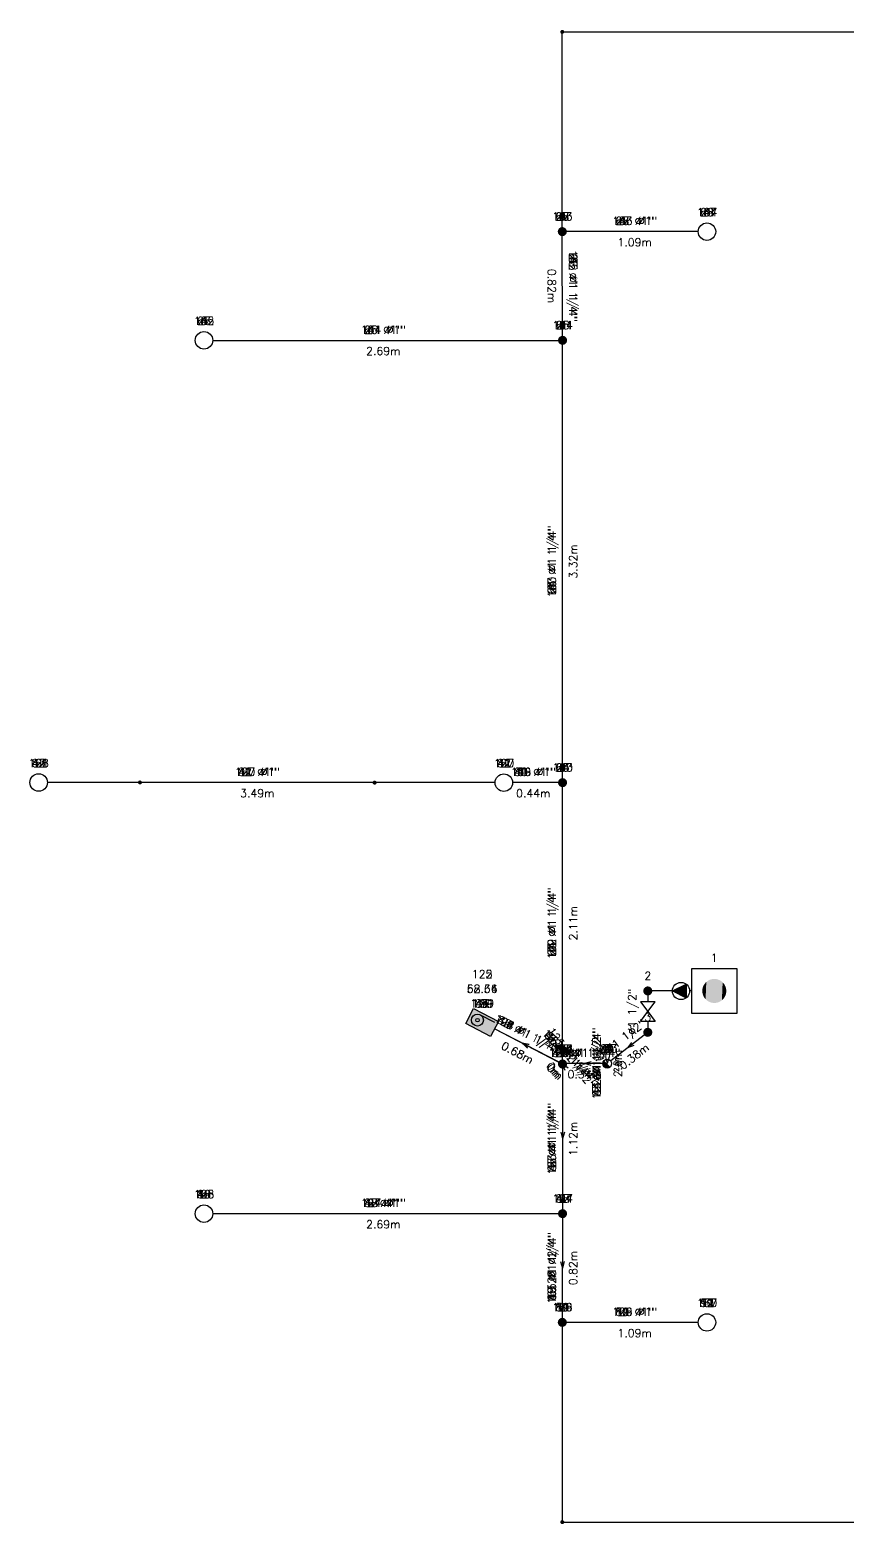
# Model space of a CAD drawing. Extents: x 0 to 27.3, y 0 to 11.5.
# Drawn here: x 0 to 6.13, y 0.09 to 11.3 of the extents above; entities that cross this region are included whole.
import ezdxf
from ezdxf.enums import TextEntityAlignment as Align

# ---------------------------------------------------------------- set-up
doc = ezdxf.new("R2010")
doc.units = 0
doc.header["$LTSCALE"] = 0.5
doc.layers.get('0').update_dxf_attribs({"linetype": 'CONTINUOUS'})
for name, color, linetype in [('TEXTO_NUDOS', 7, 'CONTINUOUS'), ('TEXTO_RAMAS', 7, 'CONTINUOUS'), ('UNIFILAR', 7, 'CONTINUOUS')]:
    doc.layers.add(name, color=color, linetype=linetype)
doc.styles.add('ROMANS', font='Romans', dxfattribs={"height": 2.5})

# ---------------------------------------------------------------- blocks, each defined once
blk = doc.blocks.new('NUDO_DERIVACION_IPCI')
at = {"color": 0, "linetype": 'CONTINUOUS'}
for points in [[(-0.742494, 0.10584), (-0.749351, 0.031185), (-0.748721, -0.043781), (-0.749351, 0.031185)], [(-0.728219, 0.179437), (-0.742494, 0.10584), (-0.74061, -0.118309), (-0.748721, -0.043781)], [(-0.706667, 0.251241), (-0.728219, 0.179437), (-0.725099, -0.191656), (-0.74061, -0.118309)], [(-0.678054, 0.320535), (-0.706667, 0.251241), (-0.702343, -0.263087), (-0.725099, -0.191656)], [(-0.642667, 0.386626), (-0.678054, 0.320535), (-0.672569, -0.33189), (-0.702343, -0.263087)], [(-0.600858, 0.448854), (-0.642667, 0.386626), (-0.636075, -0.397377), (-0.672569, -0.33189)], [(-0.553045, 0.506597), (-0.600858, 0.448854), (-0.593226, -0.458893), (-0.636075, -0.397377)], [(-0.499707, 0.559279), (-0.553045, 0.506597), (-0.544449, -0.515825), (-0.593226, -0.458893)], [(-0.441376, 0.606372), (-0.499707, 0.559279), (-0.490233, -0.567602), (-0.544449, -0.515825)], [(-0.378635, 0.647407), (-0.441376, 0.606372), (-0.431118, -0.613708), (-0.490233, -0.567602)], [(-0.31211, 0.681973), (-0.378635, 0.647407), (-0.367696, -0.653682), (-0.431118, -0.613708)], [(-0.242467, 0.709725), (-0.31211, 0.681973), (-0.300599, -0.687124), (-0.367696, -0.653682)], [(-0.170402, 0.730386), (-0.242467, 0.709725), (-0.2305, -0.713702), (-0.300599, -0.687124)], [(-0.096633, 0.743749), (-0.170402, 0.730386), (-0.158097, -0.733148), (-0.2305, -0.713702)], [(-0.0219, 0.74968), (-0.096633, 0.743749), (-0.084114, -0.745268), (-0.158097, -0.733148)], [(0.053053, 0.748121), (-0.0219, 0.74968), (-0.009291, -0.749942), (-0.084114, -0.745268)], [(0.127475, 0.739087), (0.053053, 0.748121), (0.065624, -0.747123), (-0.009291, -0.749942)], [(0.200624, 0.722669), (0.127475, 0.739087), (0.139884, -0.736839), (0.065624, -0.747123)], [(0.271768, 0.699029), (0.200624, 0.722669), (0.212747, -0.719193), (0.139884, -0.736839)], [(0.340197, 0.668406), (0.271768, 0.699029), (0.283483, -0.694361), (0.212747, -0.719193)], [(0.405227, 0.631103), (0.340197, 0.668406), (0.351388, -0.662591), (0.283483, -0.694361)], [(0.466207, 0.587495), (0.405227, 0.631103), (0.415781, -0.624201), (0.351388, -0.662591)], [(0.52253, 0.538017), (0.466207, 0.587495), (0.47602, -0.579573), (0.415781, -0.624201)], [(0.573632, 0.483163), (0.52253, 0.538017), (0.531502, -0.529155), (0.47602, -0.579573)], [(0.619002, 0.423482), (0.573632, 0.483163), (0.581674, -0.47345), (0.531502, -0.529155)], [(0.658187, 0.359569), (0.619002, 0.423482), (0.626035, -0.413014), (0.581674, -0.47345)], [(0.690796, 0.292064), (0.658187, 0.359569), (0.66414, -0.348452), (0.626035, -0.413014)], [(0.716502, 0.22164), (0.690796, 0.292064), (0.695609, -0.280407), (0.66414, -0.348452)], [(0.73505, 0.149002), (0.716502, 0.22164), (0.720128, -0.209562), (0.695609, -0.280407)], [(0.746253, 0.074875), (0.73505, 0.149002), (0.737451, -0.136622), (0.720128, -0.209562)], [(0.75, 0), (0.746253, 0.074875), (0.747407, -0.062317), (0.737451, -0.136622)]]:
    blk.add_solid(points, dxfattribs=at)
blk = doc.blocks.new('CONEXION_PLANTAS_IPCI')
at = {"color": 0, "linetype": 'CONTINUOUS'}
blk.add_circle((-0.004736, -0.005671), 1.5, dxfattribs=at)
for points in [[(-1.499779, 0.11617), (-1.504474, -0.033694), (0.363297, -1.459821), (0.216286, -1.489298)], [(-1.480147, 0.264817), (-1.499779, 0.11617), (0.506632, -1.415814), (0.363297, -1.459821)], [(-1.445772, 0.410761), (-1.480147, 0.264817), (0.644856, -1.357718), (0.506632, -1.415814)], [(-1.396999, 0.552544), (-1.445772, 0.410761), (0.77659, -1.286112), (0.644856, -1.357718)], [(-1.334315, 0.688749), (-1.396999, 0.552544), (0.900518, -1.201713), (0.77659, -1.286112)], [(-1.258346, 0.818016), (-1.334315, 0.688749), (1.0154, -1.105363), (0.900518, -1.201713)], [(-1.169852, 0.939054), (-1.258346, 0.818016), (1.047775, -1.074419), (1.0154, -1.105363)], [(-1.069716, 1.050651), (-1.169852, 0.939054), (-0.004736, -0.005671), (1.047775, -1.074419)], [(-1.504474, -0.033694), (-1.494184, -0.183278), (0.216286, -1.489298), (0.067066, -1.503952)], [(-1.494184, -0.183278), (-1.469012, -0.331087), (0.067066, -1.503952), (-0.082871, -1.503635)], [(-1.469012, -0.331087), (-1.429209, -0.475645), (-0.082871, -1.503635), (-0.232027, -1.488351)], [(-1.429209, -0.475645), (-1.375174, -0.615507), (-0.232027, -1.488351), (-0.378913, -1.458252)], [(-1.375174, -0.615507), (-1.307445, -0.749276), (-0.378913, -1.458252), (-0.52206, -1.41364)], [(-1.307445, -0.749276), (-1.226701, -0.875615), (-0.52206, -1.41364), (-0.660037, -1.35496)], [(-1.226701, -0.875615), (-1.133746, -0.993262), (-0.660037, -1.35496), (-0.791468, -1.282798)], [(-1.133746, -0.993262), (-1.029511, -1.101041), (-0.791468, -1.282798), (-0.915037, -1.197876)]]:
    blk.add_solid(points, dxfattribs=at)
blk = doc.blocks.new('DEPOSITO_ACUMULADOR_IPCI')
at = {"color": 0, "linetype": 'CONTINUOUS'}
for p, q in [((-1.125, 1.125), (1.125, 1.125)), ((-1.125, -1.125), (-1.125, 1.125)), ((1.125, 1.125), (1.125, -1.125)), ((1.125, -1.125), (-1.125, -1.125))]:
    blk.add_line(p, q, dxfattribs=at)
for points in [[(-0.593996, 0.084672), (-0.599481, 0.024948), (-0.598977, -0.035025), (-0.599481, 0.024948)], [(-0.582575, 0.14355), (-0.593996, 0.084672), (-0.592488, -0.094647), (-0.598977, -0.035025)], [(-0.565333, 0.200993), (-0.582575, 0.14355), (-0.580079, -0.153325), (-0.592488, -0.094647)], [(-0.542443, 0.256428), (-0.565333, 0.200993), (-0.561874, -0.21047), (-0.580079, -0.153325)], [(-0.514133, 0.309301), (-0.542443, 0.256428), (-0.538055, -0.265512), (-0.561874, -0.21047)], [(-0.480686, 0.359083), (-0.514133, 0.309301), (-0.50886, -0.317902), (-0.538055, -0.265512)], [(-0.442436, 0.405278), (-0.480686, 0.359083), (-0.474581, -0.367115), (-0.50886, -0.317902)], [(-0.399766, 0.447423), (-0.442436, 0.405278), (-0.435559, -0.41266), (-0.474581, -0.367115)], [(-0.353101, 0.485098), (-0.399766, 0.447423), (-0.392186, -0.454082), (-0.435559, -0.41266)], [(-0.302908, 0.517926), (-0.353101, 0.485098), (-0.344894, -0.490966), (-0.392186, -0.454082)], [(-0.249688, 0.545578), (-0.302908, 0.517926), (-0.294156, -0.522946), (-0.344894, -0.490966)], [(-0.193974, 0.56778), (-0.249688, 0.545578), (-0.240479, -0.5497), (-0.294156, -0.522946)], [(-0.136321, 0.584309), (-0.193974, 0.56778), (-0.1844, -0.570961), (-0.240479, -0.5497)], [(-0.077307, 0.594999), (-0.136321, 0.584309), (-0.126477, -0.586518), (-0.1844, -0.570961)], [(-0.01752, 0.599744), (-0.077307, 0.594999), (-0.067291, -0.596215), (-0.126477, -0.586518)], [(0.042442, 0.598497), (-0.01752, 0.599744), (-0.007433, -0.599954), (-0.067291, -0.596215)], [(0.10198, 0.59127), (0.042442, 0.598497), (0.052499, -0.597699), (-0.007433, -0.599954)], [(0.160499, 0.578135), (0.10198, 0.59127), (0.111907, -0.589472), (0.052499, -0.597699)], [(0.217415, 0.559223), (0.160499, 0.578135), (0.170197, -0.575355), (0.111907, -0.589472)], [(0.272158, 0.534724), (0.217415, 0.559223), (0.226787, -0.555489), (0.170197, -0.575355)], [(0.324181, 0.504883), (0.272158, 0.534724), (0.28111, -0.530073), (0.226787, -0.555489)], [(0.372966, 0.469996), (0.324181, 0.504883), (0.332625, -0.49936), (0.28111, -0.530073)], [(0.418024, 0.430414), (0.372966, 0.469996), (0.380816, -0.463659), (0.332625, -0.49936)], [(0.458905, 0.386531), (0.418024, 0.430414), (0.425202, -0.423324), (0.380816, -0.463659)], [(0.495201, 0.338786), (0.458905, 0.386531), (0.46534, -0.37876), (0.425202, -0.423324)], [(0.52655, 0.287655), (0.495201, 0.338786), (0.500828, -0.330411), (0.46534, -0.37876)], [(0.552637, 0.233651), (0.52655, 0.287655), (0.531312, -0.278761), (0.500828, -0.330411)], [(0.573202, 0.177312), (0.552637, 0.233651), (0.556487, -0.224326), (0.531312, -0.278761)], [(0.58804, 0.119202), (0.573202, 0.177312), (0.576102, -0.167649), (0.556487, -0.224326)], [(0.597003, 0.0599), (0.58804, 0.119202), (0.589961, -0.109297), (0.576102, -0.167649)], [(0.6, 0), (0.597003, 0.0599), (0.597925, -0.049854), (0.589961, -0.109297)]]:
    blk.add_solid(points, dxfattribs=at)
blk = doc.blocks.new('LLAVE_PASO_IPCI')
at = {"color": 0, "linetype": 'CONTINUOUS'}
for p, q in [((-0.056294, -0.042034), (-0.056294, 0.042034)), ((-0.056294, 0.042034), (0, 0)), ((0, 0), (-0.056294, -0.042034)), ((0.056294, 0.042034), (0, 0)), ((0, 0), (0.056294, -0.042034)), ((0.056294, -0.042034), (0.056294, 0.042034))]:
    blk.add_line(p, q, dxfattribs=at)
blk = doc.blocks.new('BOMBA_MARCHA_IPCI')
at = {"color": 0, "linetype": 'CONTINUOUS'}
for p, q in [((-0.055041, -0.073935), (-0.055041, 0.073935)), ((0.092173, 0), (-0.055041, 0.073935)), ((0.092173, 0), (-0.055041, -0.073935))]:
    blk.add_line(p, q, dxfattribs=at)
blk.add_circle((0, 0), 0.092173, dxfattribs=at)
blk.add_solid([(-0.055041, -0.073935), (-0.055041, 0.073935), (0.092173, 0), (-0.055041, 0.073935)], dxfattribs=at)
blk = doc.blocks.new('BOCA_INCENDIOS_IPCI')
at = {"color": 0, "linetype": 'CONTINUOUS'}
for p, q in [((-2, 1.2), (2, 1.2)), ((-2, -1.2), (-2, 1.2)), ((-0.75, 0.85), (1.535532, 0.85)), ((2, 1.2), (2, -1.2)), ((2, -1.2), (-2, -1.2))]:
    blk.add_line(p, q, dxfattribs=at)
for radius in [0.85, 0.25]:
    blk.add_circle((-0.75, 0), radius, dxfattribs=at)
blk = doc.blocks.new('NUDO_PASO_IPCI')
at = {"color": 0, "linetype": 'CONTINUOUS'}
for points in [[(-0.742494, 0.10584), (-0.749351, 0.031185), (-0.748721, -0.043781), (-0.749351, 0.031185)], [(-0.728219, 0.179437), (-0.742494, 0.10584), (-0.74061, -0.118309), (-0.748721, -0.043781)], [(-0.706667, 0.251241), (-0.728219, 0.179437), (-0.725099, -0.191656), (-0.74061, -0.118309)], [(-0.678054, 0.320535), (-0.706667, 0.251241), (-0.702343, -0.263087), (-0.725099, -0.191656)], [(-0.642667, 0.386626), (-0.678054, 0.320535), (-0.672569, -0.33189), (-0.702343, -0.263087)], [(-0.600858, 0.448854), (-0.642667, 0.386626), (-0.636075, -0.397377), (-0.672569, -0.33189)], [(-0.553045, 0.506597), (-0.600858, 0.448854), (-0.593226, -0.458893), (-0.636075, -0.397377)], [(-0.499707, 0.559279), (-0.553045, 0.506597), (-0.544449, -0.515825), (-0.593226, -0.458893)], [(-0.441376, 0.606372), (-0.499707, 0.559279), (-0.490233, -0.567602), (-0.544449, -0.515825)], [(-0.378635, 0.647407), (-0.441376, 0.606372), (-0.431118, -0.613708), (-0.490233, -0.567602)], [(-0.31211, 0.681973), (-0.378635, 0.647407), (-0.367696, -0.653682), (-0.431118, -0.613708)], [(-0.242467, 0.709725), (-0.31211, 0.681973), (-0.300599, -0.687124), (-0.367696, -0.653682)], [(-0.170402, 0.730386), (-0.242467, 0.709725), (-0.2305, -0.713702), (-0.300599, -0.687124)], [(-0.096633, 0.743749), (-0.170402, 0.730386), (-0.158097, -0.733148), (-0.2305, -0.713702)], [(-0.0219, 0.74968), (-0.096633, 0.743749), (-0.084114, -0.745268), (-0.158097, -0.733148)], [(0.053053, 0.748121), (-0.0219, 0.74968), (-0.009291, -0.749942), (-0.084114, -0.745268)], [(0.127475, 0.739087), (0.053053, 0.748121), (0.065624, -0.747123), (-0.009291, -0.749942)], [(0.200624, 0.722669), (0.127475, 0.739087), (0.139884, -0.736839), (0.065624, -0.747123)], [(0.271768, 0.699029), (0.200624, 0.722669), (0.212747, -0.719193), (0.139884, -0.736839)], [(0.340197, 0.668406), (0.271768, 0.699029), (0.283483, -0.694361), (0.212747, -0.719193)], [(0.405227, 0.631103), (0.340197, 0.668406), (0.351388, -0.662591), (0.283483, -0.694361)], [(0.466207, 0.587495), (0.405227, 0.631103), (0.415781, -0.624201), (0.351388, -0.662591)], [(0.52253, 0.538017), (0.466207, 0.587495), (0.47602, -0.579573), (0.415781, -0.624201)], [(0.573632, 0.483163), (0.52253, 0.538017), (0.531502, -0.529155), (0.47602, -0.579573)], [(0.619002, 0.423482), (0.573632, 0.483163), (0.581674, -0.47345), (0.531502, -0.529155)], [(0.658187, 0.359569), (0.619002, 0.423482), (0.626035, -0.413014), (0.581674, -0.47345)], [(0.690796, 0.292064), (0.658187, 0.359569), (0.66414, -0.348452), (0.626035, -0.413014)], [(0.716502, 0.22164), (0.690796, 0.292064), (0.695609, -0.280407), (0.66414, -0.348452)], [(0.73505, 0.149002), (0.716502, 0.22164), (0.720128, -0.209562), (0.695609, -0.280407)], [(0.746253, 0.074875), (0.73505, 0.149002), (0.737451, -0.136622), (0.720128, -0.209562)], [(0.75, 0), (0.746253, 0.074875), (0.747407, -0.062317), (0.737451, -0.136622)]]:
    blk.add_solid(points, dxfattribs=at)
blk = doc.blocks.new('ROCIADOR_AUTOMATICO_IPCI')
at = {"color": 0, "linetype": 'CONTINUOUS'}
blk.add_circle((-0.004736, -0.005671), 1.5, dxfattribs=at)
blk = doc.blocks.new('BOCA_RELLENO_IPCI')
at = {"color": 0}
blk.add_solid([(-2, 1.2), (2, 1.2), (-2, -1.2), (2, -1.2)], dxfattribs=at)

msp = doc.modelspace()

# ---------------------------------------------------------------- linework, layer by layer
at = {"layer": 'UNIFILAR', "color": 94, "linetype": 'CONTINUOUS'}
for p, q in [((3.995961, 9.821308, 5), (3.995961, 11.270356, 5)), ((3.995961, 9.821308, 7.6), (3.995961, 11.270356, 7.6)), ((3.995961, 9.821308, 10.2), (3.995961, 11.270356, 10.2)), ((3.995961, 9.821308, 12.8), (3.995961, 11.270356, 12.8)), ((3.995961, 9.821308, 15.4), (3.995961, 11.270356, 15.4)), ((4.010961, 11.285356, 5), (9.004837, 11.285356, 5)), ((4.010961, 11.285356, 7.6), (9.004837, 11.285356, 7.6)), ((4.010961, 11.285356, 10.2), (9.004837, 11.285356, 10.2)), ((4.010961, 11.285356, 12.8), (9.004837, 11.285356, 12.8)), ((4.010961, 11.285356, 15.4), (9.004837, 11.285356, 15.4)), ((3.997853, 9.005964, 5), (3.996043, 9.753808, 5)), ((3.997853, 9.005964, 7.6), (3.996043, 9.753808, 7.6)), ((3.997853, 9.005964, 10.2), (3.996043, 9.753808, 10.2)), ((3.997853, 9.005964, 12.8), (3.996043, 9.753808, 12.8)), ((3.997853, 9.005964, 15.4), (3.996043, 9.753808, 15.4)), ((5.015403, 9.787558, 5), (4.029711, 9.787558, 5)), ((5.015403, 9.787558, 7.6), (4.029711, 9.787558, 7.6)), ((5.015403, 9.787558, 10.2), (4.029711, 9.787558, 10.2)), ((5.015403, 9.787558, 12.8), (4.029711, 9.787558, 12.8)), ((5.015403, 9.787558, 15.4), (4.029711, 9.787558, 15.4)), ((1.373749, 8.972208, 5), (3.964185, 8.972214, 5)), ((1.373749, 8.972208, 7.6), (3.964185, 8.972214, 7.6)), ((1.373749, 8.972208, 10.2), (3.964185, 8.972214, 10.2)), ((1.373749, 8.972208, 12.8), (3.964185, 8.972214, 12.8)), ((1.373749, 8.972208, 15.4), (3.964185, 8.972214, 15.4)), ((3.997935, 5.689122, 5), (3.997935, 8.938465, 5)), ((3.997935, 5.689122, 7.6), (3.997935, 8.938465, 7.6)), ((3.997935, 5.689122, 10.2), (3.997935, 8.938465, 10.2)), ((3.997935, 5.689122, 12.8), (3.997935, 8.938465, 12.8)), ((3.997935, 5.689122, 15.4), (3.997935, 8.938465, 15.4)), ((0.813046, 5.656678, 3.88), (0.133697, 5.656678, 3.88)), ((0.813046, 5.656678, 6.48), (0.133697, 5.656678, 6.48)), ((0.813046, 5.656678, 9.08), (0.133697, 5.656678, 9.08)), ((0.813046, 5.656678, 11.68), (0.133697, 5.656678, 11.68)), ((0.813046, 5.656678, 14.28), (0.133697, 5.656678, 14.28)), ((2.573046, 5.655383, 5), (0.843046, 5.656667, 3.88)), ((2.573046, 5.655383, 7.6), (0.843046, 5.656667, 6.48)), ((2.573046, 5.655383, 10.2), (0.843046, 5.656667, 9.08)), ((2.573046, 5.655383, 12.8), (0.843046, 5.656667, 11.68)), ((2.573046, 5.655383, 15.4), (0.843046, 5.656667, 14.28)), ((3.492421, 5.655372, 5), (2.603046, 5.655372, 5)), ((3.492421, 5.655372, 7.6), (2.603046, 5.655372, 7.6)), ((3.492421, 5.655372, 10.2), (2.603046, 5.655372, 10.2)), ((3.492421, 5.655372, 12.8), (2.603046, 5.655372, 12.8)), ((3.492421, 5.655372, 15.4), (2.603046, 5.655372, 15.4)), ((3.964185, 5.655372, 5), (3.623671, 5.655372, 5)), ((3.964185, 5.655372, 7.6), (3.623671, 5.655372, 7.6)), ((3.964185, 5.655372, 10.2), (3.623671, 5.655372, 10.2)), ((3.964185, 5.655372, 12.8), (3.623671, 5.655372, 12.8)), ((3.964185, 5.655372, 15.4), (3.623671, 5.655372, 15.4)), ((3.997935, 3.579122, 5), (3.997935, 5.621622, 5)), ((3.997935, 3.579122, 7.6), (3.997935, 5.621622, 7.6)), ((3.997935, 3.579122, 10.2), (3.997935, 5.621622, 10.2)), ((3.997935, 3.579122, 12.8), (3.997935, 5.621622, 12.8)), ((3.997935, 3.579122, 15.4), (3.997935, 5.621622, 15.4)), ((4.637128, 4.059515), (4.637128, 4.011027)), ((4.822073, 4.093265), (4.670878, 4.093265)), ((4.967348, 4.093265), (4.951153, 4.093265)), ((4.637128, 3.865097), (4.637128, 3.816609)), ((3.968461, 3.560151, 14.4), (3.487866, 3.808281, 14.4)), ((3.967143, 3.561598, 4), (3.487917, 3.808379, 4)), ((3.967143, 3.561598, 6.6), (3.487917, 3.808379, 6.6)), ((3.967143, 3.561598, 9.2), (3.487917, 3.808379, 9.2)), ((3.967143, 3.561598, 11.8), (3.487917, 3.808379, 11.8)), ((3.7339, 3.665961, 11.8), (3.695857, 3.701299, 11.8)), ((3.746719, 3.690855, 11.8), (3.695857, 3.701299, 11.8)), ((3.734514, 3.665181, 14.4), (3.696508, 3.700559, 14.4)), ((3.747359, 3.690061, 14.4), (3.696508, 3.700559, 14.4)), ((4.610403, 3.762248), (4.359284, 3.568577)), ((4.516183, 3.707263), (4.48514, 3.665642)), ((4.319153, 3.598424, 1.2), (4.333153, 3.548424, 1.25)), ((4.319153, 3.598424, 3.75), (4.333153, 3.548424, 3.8)), ((4.319153, 3.598424, 6.35), (4.333153, 3.548424, 6.4)), ((4.319153, 3.598424, 8.95), (4.333153, 3.548424, 9)), ((4.319153, 3.598424, 11.55), (4.333153, 3.548424, 11.6)), ((4.347153, 3.598424, 1.2), (4.333153, 3.548424, 1.25)), ((4.347153, 3.598424, 3.75), (4.333153, 3.548424, 3.8)), ((4.347153, 3.598424, 6.35), (4.333153, 3.548424, 6.4)), ((4.347153, 3.598424, 8.95), (4.333153, 3.548424, 9)), ((4.347153, 3.598424, 11.55), (4.333153, 3.548424, 11.6)), ((4.533283, 3.685091), (4.48514, 3.665642)), ((3.994242, 3.548424, 2.5), (3.997148, 3.546147, 4)), ((3.994242, 3.548424, 5.1), (3.997148, 3.546147, 6.6)), ((3.994242, 3.548424, 7.7), (3.997148, 3.546147, 9.2)), ((3.994242, 3.548424, 10.3), (3.997148, 3.546147, 11.8)), ((3.994242, 3.548424, 12.9), (3.99845, 3.544668, 14.4)), ((3.997148, 3.546147, 4), (3.997935, 3.545372, 5)), ((3.997148, 3.546147, 6.6), (3.997935, 3.545372, 7.6)), ((3.997148, 3.546147, 9.2), (3.997935, 3.545372, 10.2)), ((3.997148, 3.546147, 11.8), (3.997935, 3.545372, 12.8)), ((3.99845, 3.544668, 14.4), (3.997935, 3.545372, 15.4)), ((3.997935, 3.511622, 5), (3.997935, 2.456867, 5)), ((3.997935, 3.511622, 7.6), (3.997935, 2.456867, 7.6)), ((3.997935, 3.511622, 10.2), (3.997935, 2.456867, 10.2)), ((3.997935, 3.511622, 12.8), (3.997935, 2.456867, 12.8)), ((3.997935, 3.511622, 15.4), (3.997935, 2.456867, 15.4)), ((4.016428, 3.496405, 14.85), (3.998192, 3.54502, 14.9)), ((4.039022, 3.512943, 14.85), (3.998192, 3.54502, 14.9)), ((4.300153, 3.548424, 2.5), (4.009242, 3.548424, 2.5)), ((4.300153, 3.548424, 5.1), (4.009242, 3.548424, 5.1)), ((4.300153, 3.548424, 7.7), (4.009242, 3.548424, 7.7)), ((4.300153, 3.548424, 10.3), (4.009242, 3.548424, 10.3)), ((4.300153, 3.548424, 12.9), (4.009242, 3.548424, 12.9)), ((4.213698, 3.562424, 10.3), (4.163698, 3.548424, 10.3)), ((4.213698, 3.562424, 12.9), (4.163698, 3.548424, 12.9)), ((4.213698, 3.534424, 10.3), (4.163698, 3.548424, 10.3)), ((4.213698, 3.534424, 12.9), (4.163698, 3.548424, 12.9)), ((4.333153, 3.548424), (4.333153, 3.548424, 2.5)), ((4.333153, 3.548424), (4.333153, 3.548424, 2.5)), ((4.333153, 3.548424, 2.5), (4.333153, 3.548424, 5.1)), ((4.333153, 3.548424, 2.5), (4.333153, 3.548424, 5.1)), ((4.333153, 3.548424, 5.1), (4.333153, 3.548424, 7.7)), ((4.333153, 3.548424, 5.1), (4.333153, 3.548424, 7.7)), ((4.333153, 3.548424, 7.7), (4.333153, 3.548424, 10.3)), ((4.333153, 3.548424, 7.7), (4.333153, 3.548424, 10.3)), ((4.333153, 3.548424, 10.3), (4.333153, 3.548424, 12.9)), ((4.333153, 3.548424, 10.3), (4.333153, 3.548424, 12.9)), ((3.983935, 3.034244, 15.4), (3.997935, 2.984244, 15.4)), ((4.011935, 3.034244, 15.4), (3.997935, 2.984244, 15.4)), ((1.373749, 2.423123, 5), (3.964185, 2.423117, 5)), ((1.373749, 2.423123, 7.6), (3.964185, 2.423117, 7.6)), ((1.373749, 2.423123, 10.2), (3.964185, 2.423117, 10.2)), ((1.373749, 2.423123, 12.8), (3.964185, 2.423117, 12.8)), ((1.373749, 2.423123, 15.4), (3.964185, 2.423117, 15.4)), ((3.997853, 2.389367, 5), (3.996043, 1.641523, 5)), ((3.997853, 2.389367, 7.6), (3.996043, 1.641523, 7.6)), ((3.997853, 2.389367, 10.2), (3.996043, 1.641523, 10.2)), ((3.997853, 2.389367, 12.8), (3.996043, 1.641523, 12.8)), ((3.997853, 2.389367, 15.4), (3.996043, 1.641523, 15.4)), ((3.983069, 2.065479, 15.4), (3.996948, 2.015445, 15.4)), ((4.011069, 2.065411, 15.4), (3.996948, 2.015445, 15.4)), ((3.995961, 1.574023, 5), (3.995961, 0.124975, 5)), ((3.995961, 1.574023, 7.6), (3.995961, 0.124975, 7.6)), ((3.995961, 1.574023, 10.2), (3.995961, 0.124975, 10.2)), ((3.995961, 1.574023, 12.8), (3.995961, 0.124975, 12.8)), ((3.995961, 1.574023, 15.4), (3.995961, 0.124975, 15.4)), ((5.015403, 1.607773, 5), (4.029711, 1.607773, 5)), ((5.015403, 1.607773, 7.6), (4.029711, 1.607773, 7.6)), ((5.015403, 1.607773, 10.2), (4.029711, 1.607773, 10.2)), ((5.015403, 1.607773, 12.8), (4.029711, 1.607773, 12.8)), ((5.015403, 1.607773, 15.4), (4.029711, 1.607773, 15.4)), ((4.010961, 0.109975, 5), (9.004837, 0.109975, 5)), ((4.010961, 0.109975, 7.6), (9.004837, 0.109975, 7.6)), ((4.010961, 0.109975, 10.2), (9.004837, 0.109975, 10.2)), ((4.010961, 0.109975, 12.8), (9.004837, 0.109975, 12.8)), ((4.010961, 0.109975, 15.4), (9.004837, 0.109975, 15.4))]:
    msp.add_line(p, q, dxfattribs=at)

# ---------------------------------------------------------------- block references
for name, p, xscale, yscale in [('NUDO_PASO_IPCI', (3.995961, 11.285356, 5), 0.02, 0.02), ('NUDO_PASO_IPCI', (3.995961, 11.285356, 7.6), 0.02, 0.02), ('NUDO_PASO_IPCI', (3.995961, 11.285356, 10.2), 0.02, 0.02), ('NUDO_PASO_IPCI', (3.995961, 11.285356, 12.8), 0.02, 0.02), ('NUDO_PASO_IPCI', (3.995961, 11.285356, 15.4), 0.02, 0.02), ('NUDO_DERIVACION_IPCI', (3.995961, 9.787558, 5), 0.045, 0.045), ('NUDO_DERIVACION_IPCI', (3.995961, 9.787558, 7.6), 0.045, 0.045), ('NUDO_DERIVACION_IPCI', (3.995961, 9.787558, 10.2), 0.045, 0.045), ('NUDO_DERIVACION_IPCI', (3.995961, 9.787558, 12.8), 0.045, 0.045), ('NUDO_DERIVACION_IPCI', (3.995961, 9.787558, 15.4), 0.045, 0.045), ('ROCIADOR_AUTOMATICO_IPCI', (5.081028, 9.787558, 5), 0.04375, 0.04375), ('ROCIADOR_AUTOMATICO_IPCI', (5.081028, 9.787558, 7.6), 0.04375, 0.04375), ('ROCIADOR_AUTOMATICO_IPCI', (5.081028, 9.787558, 10.2), 0.04375, 0.04375), ('ROCIADOR_AUTOMATICO_IPCI', (5.081028, 9.787558, 12.8), 0.04375, 0.04375), ('ROCIADOR_AUTOMATICO_IPCI', (5.081028, 9.787558, 15.4), 0.04375, 0.04375), ('ROCIADOR_AUTOMATICO_IPCI', (1.308124, 8.972208, 5), 0.04375, 0.04375), ('ROCIADOR_AUTOMATICO_IPCI', (1.308124, 8.972208, 7.6), 0.04375, 0.04375), ('ROCIADOR_AUTOMATICO_IPCI', (1.308124, 8.972208, 10.2), 0.04375, 0.04375), ('ROCIADOR_AUTOMATICO_IPCI', (1.308124, 8.972208, 12.8), 0.04375, 0.04375), ('ROCIADOR_AUTOMATICO_IPCI', (1.308124, 8.972208, 15.4), 0.04375, 0.04375), ('NUDO_DERIVACION_IPCI', (3.997935, 8.972215, 5), 0.045, 0.045), ('NUDO_DERIVACION_IPCI', (3.997935, 8.972215, 7.6), 0.045, 0.045), ('NUDO_DERIVACION_IPCI', (3.997935, 8.972215, 10.2), 0.045, 0.045), ('NUDO_DERIVACION_IPCI', (3.997935, 8.972215, 12.8), 0.045, 0.045), ('NUDO_DERIVACION_IPCI', (3.997935, 8.972215, 15.4), 0.045, 0.045), ('ROCIADOR_AUTOMATICO_IPCI', (0.068072, 5.656678, 3.88), 0.04375, 0.04375), ('ROCIADOR_AUTOMATICO_IPCI', (0.068072, 5.656678, 6.48), 0.04375, 0.04375), ('ROCIADOR_AUTOMATICO_IPCI', (0.068072, 5.656678, 9.08), 0.04375, 0.04375), ('ROCIADOR_AUTOMATICO_IPCI', (0.068072, 5.656678, 11.68), 0.04375, 0.04375), ('ROCIADOR_AUTOMATICO_IPCI', (0.068072, 5.656678, 14.28), 0.04375, 0.04375), ('ROCIADOR_AUTOMATICO_IPCI', (3.558046, 5.655372, 5), 0.04375, 0.04375), ('ROCIADOR_AUTOMATICO_IPCI', (3.558046, 5.655372, 7.6), 0.04375, 0.04375), ('ROCIADOR_AUTOMATICO_IPCI', (3.558046, 5.655372, 10.2), 0.04375, 0.04375), ('ROCIADOR_AUTOMATICO_IPCI', (3.558046, 5.655372, 12.8), 0.04375, 0.04375), ('ROCIADOR_AUTOMATICO_IPCI', (3.558046, 5.655372, 15.4), 0.04375, 0.04375), ('NUDO_PASO_IPCI', (0.828046, 5.656678, 3.88), 0.02, 0.02), ('NUDO_PASO_IPCI', (0.828046, 5.656678, 6.48), 0.02, 0.02), ('NUDO_PASO_IPCI', (0.828046, 5.656678, 9.08), 0.02, 0.02), ('NUDO_PASO_IPCI', (0.828046, 5.656678, 11.68), 0.02, 0.02), ('NUDO_PASO_IPCI', (0.828046, 5.656678, 14.28), 0.02, 0.02), ('NUDO_PASO_IPCI', (2.588046, 5.655372, 5), 0.02, 0.02), ('NUDO_PASO_IPCI', (2.588046, 5.655372, 7.6), 0.02, 0.02), ('NUDO_PASO_IPCI', (2.588046, 5.655372, 10.2), 0.02, 0.02), ('NUDO_PASO_IPCI', (2.588046, 5.655372, 12.8), 0.02, 0.02), ('NUDO_PASO_IPCI', (2.588046, 5.655372, 15.4), 0.02, 0.02), ('NUDO_DERIVACION_IPCI', (3.997935, 5.655372, 5), 0.045, 0.045), ('NUDO_DERIVACION_IPCI', (3.997935, 5.655372, 7.6), 0.045, 0.045), ('NUDO_DERIVACION_IPCI', (3.997935, 5.655372, 10.2), 0.045, 0.045), ('NUDO_DERIVACION_IPCI', (3.997935, 5.655372, 12.8), 0.045, 0.045), ('NUDO_DERIVACION_IPCI', (3.997935, 5.655372, 15.4), 0.045, 0.045), ('DEPOSITO_ACUMULADOR_IPCI', (5.136098, 4.093265), 0.15, 0.15), ('NUDO_DERIVACION_IPCI', (4.637128, 4.093265), 0.045, 0.045), ('NUDO_DERIVACION_IPCI', (4.637128, 3.782859), 0.045, 0.045), ('NUDO_DERIVACION_IPCI', (3.997148, 3.546147, 4), 0.045, 0.045), ('NUDO_DERIVACION_IPCI', (3.997148, 3.546147, 6.6), 0.045, 0.045), ('NUDO_DERIVACION_IPCI', (3.997148, 3.546147, 9.2), 0.045, 0.045), ('NUDO_DERIVACION_IPCI', (3.997148, 3.546147, 11.8), 0.045, 0.045), ('NUDO_DERIVACION_IPCI', (3.997935, 3.545372, 5), 0.045, 0.045), ('NUDO_DERIVACION_IPCI', (3.997935, 3.545372, 7.6), 0.045, 0.045), ('NUDO_DERIVACION_IPCI', (3.997935, 3.545372, 10.2), 0.045, 0.045), ('NUDO_DERIVACION_IPCI', (3.997935, 3.545372, 12.8), 0.045, 0.045), ('NUDO_DERIVACION_IPCI', (3.997935, 3.545372, 15.4), 0.045, 0.045), ('NUDO_DERIVACION_IPCI', (3.99845, 3.544668, 14.4), 0.045, 0.045), ('NUDO_PASO_IPCI', (3.994242, 3.548424, 2.5), 0.02, 0.02), ('NUDO_PASO_IPCI', (3.994242, 3.548424, 5.1), 0.02, 0.02), ('NUDO_PASO_IPCI', (3.994242, 3.548424, 7.7), 0.02, 0.02), ('NUDO_PASO_IPCI', (3.994242, 3.548424, 10.3), 0.02, 0.02), ('NUDO_PASO_IPCI', (3.994242, 3.548424, 12.9), 0.02, 0.02), ('CONEXION_PLANTAS_IPCI', (4.333153, 3.548424), 0.022, 0.022), ('CONEXION_PLANTAS_IPCI', (4.333153, 3.548424, 2.5), 0.022, 0.022), ('CONEXION_PLANTAS_IPCI', (4.333153, 3.548424, 5.1), 0.022, 0.022), ('CONEXION_PLANTAS_IPCI', (4.333153, 3.548424, 7.7), 0.022, 0.022), ('CONEXION_PLANTAS_IPCI', (4.333153, 3.548424, 10.3), 0.022, 0.022), ('CONEXION_PLANTAS_IPCI', (4.333153, 3.548424, 12.9), 0.022, 0.022), ('ROCIADOR_AUTOMATICO_IPCI', (1.308124, 2.423123, 5), 0.04375, 0.04375), ('ROCIADOR_AUTOMATICO_IPCI', (1.308124, 2.423123, 7.6), 0.04375, 0.04375), ('ROCIADOR_AUTOMATICO_IPCI', (1.308124, 2.423123, 10.2), 0.04375, 0.04375), ('ROCIADOR_AUTOMATICO_IPCI', (1.308124, 2.423123, 12.8), 0.04375, 0.04375), ('ROCIADOR_AUTOMATICO_IPCI', (1.308124, 2.423123, 15.4), 0.04375, 0.04375), ('NUDO_DERIVACION_IPCI', (3.997935, 2.423117, 5), 0.045, 0.045), ('NUDO_DERIVACION_IPCI', (3.997935, 2.423117, 7.6), 0.045, 0.045), ('NUDO_DERIVACION_IPCI', (3.997935, 2.423117, 10.2), 0.045, 0.045), ('NUDO_DERIVACION_IPCI', (3.997935, 2.423117, 12.8), 0.045, 0.045), ('NUDO_DERIVACION_IPCI', (3.997935, 2.423117, 15.4), 0.045, 0.045), ('NUDO_DERIVACION_IPCI', (3.995961, 1.607773, 5), 0.045, 0.045), ('NUDO_DERIVACION_IPCI', (3.995961, 1.607773, 7.6), 0.045, 0.045), ('NUDO_DERIVACION_IPCI', (3.995961, 1.607773, 10.2), 0.045, 0.045), ('NUDO_DERIVACION_IPCI', (3.995961, 1.607773, 12.8), 0.045, 0.045), ('NUDO_DERIVACION_IPCI', (3.995961, 1.607773, 15.4), 0.045, 0.045), ('ROCIADOR_AUTOMATICO_IPCI', (5.081028, 1.607773, 5), 0.04375, 0.04375), ('ROCIADOR_AUTOMATICO_IPCI', (5.081028, 1.607773, 7.6), 0.04375, 0.04375), ('ROCIADOR_AUTOMATICO_IPCI', (5.081028, 1.607773, 10.2), 0.04375, 0.04375), ('ROCIADOR_AUTOMATICO_IPCI', (5.081028, 1.607773, 12.8), 0.04375, 0.04375), ('ROCIADOR_AUTOMATICO_IPCI', (5.081028, 1.607773, 15.4), 0.04375, 0.04375), ('NUDO_PASO_IPCI', (3.995961, 0.109975, 5), 0.02, 0.02), ('NUDO_PASO_IPCI', (3.995961, 0.109975, 7.6), 0.02, 0.02), ('NUDO_PASO_IPCI', (3.995961, 0.109975, 10.2), 0.02, 0.02), ('NUDO_PASO_IPCI', (3.995961, 0.109975, 12.8), 0.02, 0.02), ('NUDO_PASO_IPCI', (3.995961, 0.109975, 15.4), 0.02, 0.02)]:
    msp.add_blockref(name, p, dxfattribs=dict(at, xscale=xscale, yscale=yscale))
for name, p, xscale, yscale, rotation in [('BOMBA_MARCHA_IPCI', (4.886613, 4.093265), 0.7, 0.7, 180), ('BOCA_INCENDIOS_IPCI', (3.394566, 3.856451, 4), 0.0525, 0.0525, 332.5), ('BOCA_INCENDIOS_IPCI', (3.394566, 3.856451, 6.6), 0.0525, 0.0525, 332.5), ('BOCA_INCENDIOS_IPCI', (3.394566, 3.856451, 9.2), 0.0525, 0.0525, 332.5), ('BOCA_INCENDIOS_IPCI', (3.394566, 3.856451, 11.8), 0.0525, 0.0525, 332.5), ('BOCA_INCENDIOS_IPCI', (3.394566, 3.856451, 14.4), 0.0525, 0.0525, 332.5), ('LLAVE_PASO_IPCI', (4.637128, 3.938062), 1.296, 1.296, 90)]:
    msp.add_blockref(name, p, dxfattribs=dict(at, xscale=xscale, yscale=yscale, rotation=rotation))
at = {"layer": 'UNIFILAR', "color": 4, "linetype": 'CONTINUOUS', "xscale": 0.0525, "yscale": 0.0525, "rotation": 332.5}
for p in [(3.394566, 3.856451, 11.8), (3.394566, 3.856451, 14.4)]:
    msp.add_blockref('BOCA_RELLENO_IPCI', p, dxfattribs=at)

# ---------------------------------------------------------------- texts
at = {"layer": 'TEXTO_NUDOS', "color": 94, "linetype": 'CONTINUOUS', "style": 'ROMANS'}
for s, p in [('183', (3.995961, 9.871308, 5)), ('106', (3.995961, 9.871308, 12.8)), ('146', (3.995961, 9.871308, 15.4)), ('28', (3.995961, 9.871308, 7.6)), ('67', (3.995961, 9.871308, 10.2)), ('184', (5.081028, 9.903183, 5)), ('107', (5.081028, 9.903183, 12.8)), ('147', (5.081028, 9.903183, 15.4)), ('29', (5.081028, 9.903183, 7.6)), ('68', (5.081028, 9.903183, 10.2)), ('182', (1.308124, 9.087833, 5)), ('105', (1.308124, 9.087833, 12.8)), ('145', (1.308124, 9.087833, 15.4)), ('27', (1.308124, 9.087833, 7.6)), ('66', (1.308124, 9.087833, 10.2)), ('181', (3.997935, 9.055965, 5)), ('104', (3.997935, 9.055965, 12.8)), ('144', (3.997935, 9.055965, 15.4)), ('26', (3.997935, 9.055965, 7.6)), ('65', (3.997935, 9.055965, 10.2)), ('198', (0.068072, 5.772303, 3.88)), ('121', (0.068072, 5.772303, 11.68)), ('161', (0.068072, 5.772303, 14.28)), ('43', (0.068072, 5.772303, 6.48)), ('82', (0.068072, 5.772303, 9.08)), ('197', (3.558046, 5.770997, 5)), ('120', (3.558046, 5.770997, 12.8)), ('160', (3.558046, 5.770997, 15.4)), ('42', (3.558046, 5.770997, 7.6)), ('81', (3.558046, 5.770997, 10.2)), ('180', (3.997935, 5.739122, 5)), ('103', (3.997935, 5.739122, 12.8)), ('143', (3.997935, 5.739122, 15.4)), ('25', (3.997935, 5.739122, 7.6)), ('64', (3.997935, 5.739122, 10.2)), ('1', (5.136098, 4.312015)), ('122', (3.394566, 4.189451, 11.8)), ('125', (3.394566, 4.189451, 14.4)), ('2', (4.637128, 4.177015)), ('52.66', (3.394566, 4.079451, 14.4)), ('68.34', (3.394566, 4.079451, 11.8)), ('1.81', (3.394566, 3.969451, 11.8)), ('1.59', (3.394566, 3.969451, 14.4)), ('199', (3.394566, 3.969451, 4)), ('44', (3.394566, 3.969451, 6.6)), ('83', (3.394566, 3.969451, 9.2)), ('3', (4.637128, 3.866609)), ('162', (3.997148, 3.629897, 4)), ('163', (3.997935, 3.629122, 5)), ('126', (3.997935, 3.629122, 15.4)), ('124', (3.99845, 3.628418, 14.4)), ('46', (3.997148, 3.629897, 9.2)), ('85', (3.997148, 3.629897, 11.8)), ('47', (3.997935, 3.629122, 10.2)), ('86', (3.997935, 3.629122, 12.8)), ('7', (3.997148, 3.629897, 6.6)), ('8', (3.997935, 3.629122, 7.6)), ('123', (4.333153, 3.631424, 12.9)), ('45', (4.333153, 3.631424, 7.7)), ('84', (4.333153, 3.631424, 10.3)), ('4', (4.333153, 3.631424)), ('5', (4.333153, 3.631424, 2.5)), ('6', (4.333153, 3.631424, 5.1)), ('165', (1.308124, 2.538748, 5)), ('128', (1.308124, 2.538748, 15.4)), ('49', (1.308124, 2.538748, 10.2)), ('88', (1.308124, 2.538748, 12.8)), ('10', (1.308124, 2.538748, 7.6)), ('164', (3.997935, 2.506867, 5)), ('127', (3.997935, 2.506867, 15.4)), ('48', (3.997935, 2.506867, 10.2)), ('87', (3.997935, 2.506867, 12.8)), ('9', (3.997935, 2.506867, 7.6)), ('166', (3.995961, 1.691523, 5)), ('129', (3.995961, 1.691523, 15.4)), ('50', (3.995961, 1.691523, 10.2)), ('89', (3.995961, 1.691523, 12.8)), ('11', (3.995961, 1.691523, 7.6)), ('167', (5.081028, 1.723398, 5)), ('130', (5.081028, 1.723398, 15.4)), ('51', (5.081028, 1.723398, 10.2)), ('90', (5.081028, 1.723398, 12.8)), ('12', (5.081028, 1.723398, 7.6))]:
    msp.add_text(s, height=0.06, dxfattribs=at).set_placement(p, align=Align.CENTER)
at = {"layer": 'TEXTO_RAMAS', "color": 94, "linetype": 'CONTINUOUS', "style": 'ROMANS'}
for s, p in [('183 Ø1"', (4.538495, 9.837558, 5)), ('106 Ø1"', (4.538495, 9.837558, 12.8)), ('146 Ø1"', (4.538495, 9.837558, 15.4)), ('28 Ø1"', (4.538495, 9.837558, 7.6)), ('67 Ø1"', (4.538495, 9.837558, 10.2)), ('196 Ø1"', (3.77799, 5.705372, 5)), ('119 Ø1"', (3.77799, 5.705372, 12.8)), ('159 Ø1"', (3.77799, 5.705372, 15.4)), ('41 Ø1"', (3.77799, 5.705372, 7.6)), ('80 Ø1"', (3.77799, 5.705372, 10.2)), ('161 Ø1 1/4"', (4.163698, 3.598424, 2.5)), ('123 Ø1 1/4"', (4.163698, 3.598424, 12.9)), ('45 Ø1 1/4"', (4.163698, 3.598424, 7.7)), ('84 Ø1 1/4"', (4.163698, 3.598424, 10.3)), ('6 Ø1 1/4"', (4.163698, 3.598424, 5.1)), ('166 Ø1"', (4.538495, 1.657773, 5)), ('129 Ø1"', (4.538495, 1.657773, 15.4)), ('50 Ø1"', (4.538495, 1.657773, 10.2)), ('89 Ø1"', (4.538495, 1.657773, 12.8)), ('11 Ø1"', (4.538495, 1.657773, 7.6))]:
    msp.add_text(s, height=0.06, dxfattribs=at).set_placement(p, align=Align.CENTER)
for s, p in [('1.09m', (4.538495, 9.737558, 5)), ('1.09m', (4.538495, 9.737558, 7.6)), ('1.09m', (4.538495, 9.737558, 10.2)), ('1.09m', (4.538495, 9.737558, 12.8)), ('1.09m', (4.538495, 9.737558, 15.4)), ('0.44m', (3.77799, 5.605372, 5)), ('0.44m', (3.77799, 5.605372, 7.6)), ('0.44m', (3.77799, 5.605372, 10.2)), ('0.44m', (3.77799, 5.605372, 12.8)), ('0.44m', (3.77799, 5.605372, 15.4)), ('0.34m', (4.163698, 3.498424, 2.5)), ('0.34m', (4.163698, 3.498424, 5.1)), ('0.34m', (4.163698, 3.498424, 7.7)), ('0.34m', (4.163698, 3.498424, 10.3)), ('0.34m', (4.163698, 3.498424, 12.9)), ('1.09m', (4.538495, 1.557773, 5)), ('1.09m', (4.538495, 1.557773, 7.6)), ('1.09m', (4.538495, 1.557773, 10.2)), ('1.09m', (4.538495, 1.557773, 12.8)), ('1.09m', (4.538495, 1.557773, 15.4))]:
    msp.add_text(s, height=0.06, dxfattribs=at).set_placement(p, align=Align.TOP_CENTER)
for s, height, rotation, p in [('27 Ø1 1/4"', 0.06, 270.138692, (4.046948, 9.380007, 7.6)), ('66 Ø1 1/4"', 0.06, 270.138692, (4.046948, 9.380007, 10.2)), ('182 Ø1 1/4"', 0.06, 270.138692, (4.046948, 9.380007, 5)), ('105 Ø1 1/4"', 0.06, 270.138692, (4.046948, 9.380007, 12.8)), ('145 Ø1 1/4"', 0.06, 270.138692, (4.046948, 9.380007, 15.4)), ('181 Ø1"', 0.06, 0.000139, (2.653029, 9.022211, 5)), ('104 Ø1"', 0.06, 0.000139, (2.653029, 9.022211, 12.8)), ('144 Ø1"', 0.06, 0.000139, (2.653029, 9.022211, 15.4)), ('26 Ø1"', 0.06, 0.000139, (2.653029, 9.022211, 7.6)), ('65 Ø1"', 0.06, 0.000139, (2.653029, 9.022211, 10.2)), ('180 Ø1 1/4"', 0.06, 90, (3.947935, 7.313793, 5)), ('103 Ø1 1/4"', 0.06, 90, (3.947935, 7.313793, 12.8)), ('143 Ø1 1/4"', 0.06, 90, (3.947935, 7.313793, 15.4)), ('25 Ø1 1/4"', 0.06, 90, (3.947935, 7.313793, 7.6)), ('64 Ø1 1/4"', 0.06, 90, (3.947935, 7.313793, 10.2)), ('197 Ø1"', 0.06, 359.957481, (1.708083, 5.706025, 4.44)), ('120 Ø1"', 0.06, 359.957481, (1.708083, 5.706025, 12.24)), ('160 Ø1"', 0.06, 359.957481, (1.708083, 5.706025, 14.84)), ('81 Ø1"', 0.06, 359.957481, (1.708083, 5.706025, 9.64)), ('42 Ø1"', 0.06, 359.957481, (1.708083, 5.706025, 7.04)), ('179 Ø1 1/4"', 0.06, 90, (3.947935, 4.600372, 5)), ('102 Ø1 1/4"', 0.06, 90, (3.947935, 4.600372, 12.8)), ('142 Ø1 1/4"', 0.06, 90, (3.947935, 4.600372, 15.4)), ('24 Ø1 1/4"', 0.06, 90, (3.947935, 4.600372, 7.6)), ('63 Ø1 1/4"', 0.06, 90, (3.947935, 4.600372, 10.2)), ('Ø1 1/2"', 0.06, 90, (4.549163, 3.938062)), ('198 Ø1 1/4"', 0.06, 332.753468, (3.718748, 3.745751, 4)), ('121 Ø1 1/4"', 0.06, 332.753468, (3.718748, 3.745751, 11.8)), ('124 Ø1 1/4"', 0.06, 332.692845, (3.719446, 3.744987, 14.4)), ('82 Ø1 1/4"', 0.06, 332.753468, (3.718748, 3.745751, 9.2)), ('43 Ø1 1/4"', 0.06, 332.753468, (3.718748, 3.745751, 6.6)), ('3 Ø1 1/2"', 0.06, 37.640593, (4.454605, 3.705235)), ('162 Ø1 1/4"', 0.06, 315.419321, (4.032637, 3.581373, 4.5)), ('85 Ø1 1/4"', 0.06, 315.419321, (4.032637, 3.581373, 12.3)), ('46 Ø1 1/4"', 0.06, 315.419321, (4.032637, 3.581373, 9.7)), ('7 Ø1 1/4"', 0.06, 315.419321, (4.032637, 3.581373, 7.1)), ('125 Ø2 1/2"', 0.06, 306.203555, (4.038539, 3.574553, 14.9)), ('122 Ø1 1/4"', 0.059995, 90, (4.283153, 3.548424, 11.6)), ('44 Ø1 1/2"', 0.059995, 90, (4.283153, 3.548424, 6.4)), ('83 Ø1 1/2"', 0.059995, 90, (4.283153, 3.548424, 9)), ('5 Ø1 1/2"', 0.059995, 90, (4.283153, 3.548424, 3.8)), ('4 Ø1 1/2"', 0.035997, 90, (4.283153, 3.548424, 1.25)), ('163 Ø1 1/4"', 0.06, 90, (3.947935, 2.984244, 5)), ('126 Ø1 1/4"', 0.06, 90, (3.947935, 2.984244, 15.4)), ('47 Ø1 1/4"', 0.06, 90, (3.947935, 2.984244, 10.2)), ('86 Ø1 1/4"', 0.06, 90, (3.947935, 2.984244, 12.8)), ('8 Ø1 1/4"', 0.06, 90, (3.947935, 2.984244, 7.6)), ('164 Ø1"', 0.06, 359.999861, (2.653029, 2.47312, 5)), ('127 Ø1"', 0.06, 359.999861, (2.653029, 2.47312, 15.4)), ('48 Ø1"', 0.06, 359.999861, (2.653029, 2.47312, 10.2)), ('87 Ø1"', 0.06, 359.999861, (2.653029, 2.47312, 12.8)), ('9 Ø1"', 0.06, 359.999861, (2.653029, 2.47312, 7.6)), ('10 Ø1 1/4"', 0.06, 89.861308, (3.946948, 2.015566, 7.6)), ('49 Ø1 1/4"', 0.06, 89.861308, (3.946948, 2.015566, 10.2)), ('88 Ø1 1/4"', 0.06, 89.861308, (3.946948, 2.015566, 12.8)), ('165 Ø1 1/4"', 0.06, 89.861308, (3.946948, 2.015566, 5)), ('128 Ø2"', 0.06, 89.861308, (3.946948, 2.015566, 15.4))]:
    msp.add_text(s, height=height, rotation=rotation, dxfattribs=at).set_placement(p, align=Align.CENTER)
for s, height, rotation, p in [('0.82m', 0.06, 270.138692, (3.946948, 9.379765, 5)), ('0.82m', 0.06, 270.138692, (3.946948, 9.379765, 7.6)), ('0.82m', 0.06, 270.138692, (3.946948, 9.379765, 10.2)), ('0.82m', 0.06, 270.138692, (3.946948, 9.379765, 12.8)), ('0.82m', 0.06, 270.138692, (3.946948, 9.379765, 15.4)), ('2.69m', 0.06, 0.000139, (2.653029, 8.922211, 5)), ('2.69m', 0.06, 0.000139, (2.653029, 8.922211, 7.6)), ('2.69m', 0.06, 0.000139, (2.653029, 8.922211, 10.2)), ('2.69m', 0.06, 0.000139, (2.653029, 8.922211, 12.8)), ('2.69m', 0.06, 0.000139, (2.653029, 8.922211, 15.4)), ('3.32m', 0.06, 90, (4.047935, 7.313793, 5)), ('3.32m', 0.06, 90, (4.047935, 7.313793, 7.6)), ('3.32m', 0.06, 90, (4.047935, 7.313793, 10.2)), ('3.32m', 0.06, 90, (4.047935, 7.313793, 12.8)), ('3.32m', 0.06, 90, (4.047935, 7.313793, 15.4)), ('3.49m', 0.06, 359.957481, (1.708009, 5.606025, 4.44)), ('3.49m', 0.06, 359.957481, (1.708009, 5.606025, 7.04)), ('3.49m', 0.06, 359.957481, (1.708009, 5.606025, 9.64)), ('3.49m', 0.06, 359.957481, (1.708009, 5.606025, 12.24)), ('3.49m', 0.06, 359.957481, (1.708009, 5.606025, 14.84)), ('2.11m', 0.06, 90, (4.047935, 4.600372, 5)), ('2.11m', 0.06, 90, (4.047935, 4.600372, 7.6)), ('2.11m', 0.06, 90, (4.047935, 4.600372, 10.2)), ('2.11m', 0.06, 90, (4.047935, 4.600372, 12.8)), ('2.11m', 0.06, 90, (4.047935, 4.600372, 15.4)), ('0.68m', 0.06, 332.753468, (3.672966, 3.656847, 4)), ('0.68m', 0.06, 332.753468, (3.672966, 3.656847, 6.6)), ('0.68m', 0.06, 332.753468, (3.672966, 3.656847, 9.2)), ('0.68m', 0.06, 332.753468, (3.672966, 3.656847, 11.8)), ('0.68m', 0.06, 332.692845, (3.67357, 3.656131, 14.4)), ('2.6m', 0.059995, 90, (4.383153, 3.548424, 3.8)), ('2.6m', 0.059995, 90, (4.383153, 3.548424, 6.4)), ('2.6m', 0.059995, 90, (4.383153, 3.548424, 9)), ('2.6m', 0.059995, 90, (4.383153, 3.548424, 11.6)), ('2.5m', 0.035997, 90, (4.383153, 3.548424, 1.25)), ('0.38m', 0.06, 37.640593, (4.515676, 3.626049)), ('0m', 0.06, 306.203555, (3.957846, 3.515487, 14.9)), ('0m', 0.06, 315.419321, (3.962446, 3.510146, 4.5)), ('0m', 0.06, 315.419321, (3.962446, 3.510146, 7.1)), ('0m', 0.06, 315.419321, (3.962446, 3.510146, 9.7)), ('0m', 0.06, 315.419321, (3.962446, 3.510146, 12.3)), ('1.12m', 0.06, 90, (4.047935, 2.984244, 5)), ('1.12m', 0.06, 90, (4.047935, 2.984244, 7.6)), ('1.12m', 0.06, 90, (4.047935, 2.984244, 10.2)), ('1.12m', 0.06, 90, (4.047935, 2.984244, 12.8)), ('1.12m', 0.06, 90, (4.047935, 2.984244, 15.4)), ('2.69m', 0.06, 359.999861, (2.653029, 2.37312, 5)), ('2.69m', 0.06, 359.999861, (2.653029, 2.37312, 7.6)), ('2.69m', 0.06, 359.999861, (2.653029, 2.37312, 10.2)), ('2.69m', 0.06, 359.999861, (2.653029, 2.37312, 12.8)), ('2.69m', 0.06, 359.999861, (2.653029, 2.37312, 15.4)), ('0.82m', 0.06, 89.861308, (4.046948, 2.015324, 5)), ('0.82m', 0.06, 89.861308, (4.046948, 2.015324, 7.6)), ('0.82m', 0.06, 89.861308, (4.046948, 2.015324, 10.2)), ('0.82m', 0.06, 89.861308, (4.046948, 2.015324, 12.8)), ('0.82m', 0.06, 89.861308, (4.046948, 2.015324, 15.4))]:
    msp.add_text(s, height=height, rotation=rotation, dxfattribs=at).set_placement(p, align=Align.TOP_CENTER)

doc.saveas('drawing.dxf')
